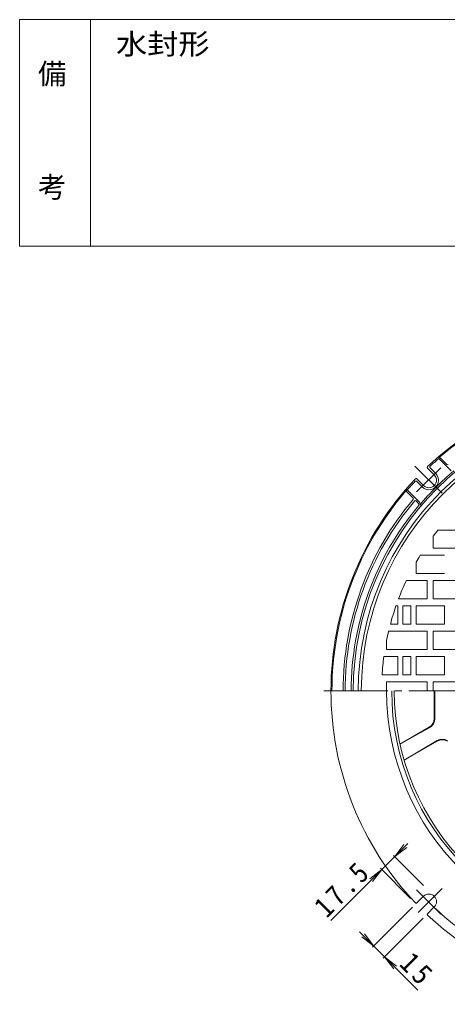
# Model space of a CAD drawing. Units: millimetres, scale not verified. Extents: x -687 to 538, y -934 to 985.
# Drawn here: x -687 to -265, y 17 to 985 of the extents above; entities that cross this region are included whole.
import ezdxf
from ezdxf.enums import TextEntityAlignment as Align

# ---------------------------------------------------------------- set-up
doc = ezdxf.new("R2010")
doc.units = ezdxf.units.MM
doc.header["$LTSCALE"] = 7
doc.linetypes.add('CHAIN2', pattern=[12, 9, -1, 1, -1])
for name, color, linetype, lineweight in [('0-1_躯体', 2, 'Continuous', 18), ('0-2_仕上', 3, 'Continuous', 18), ('0-4_その他', 7, 'Continuous', 18), ('F-0_F-0ﾚｲﾔ', 7, 'Continuous', 18)]:
    doc.layers.add(name, color=color, linetype=linetype, lineweight=lineweight)
doc.layers.add('F-4_F-4ﾚｲﾔ', color=2, linetype='Continuous')
doc.layers.add('F-5_F-5ﾚｲﾔ', color=6, linetype='Continuous')
doc.styles.add('ＭＳ ゴシック', font='')
doc.styles.get('ＭＳ ゴシック').set_extended_font_data('MS Gothic')

msp = doc.modelspace()

# ---------------------------------------------------------------- linework, layer by layer
at = {"layer": '0-1_躯体'}
for p, q in [((-273.457, 551.613), (-272.6, 552.878)), ((-265.449, 545.727), (-272.6, 552.878)), ((-276.425, 536.905), (-282.024, 542.503)), ((-261.278, 539.434), (-273.457, 551.613)), ((-277.84, 535.49), (-284.473, 542.124)), ((-289.861, 523.47), (-295.459, 529.068)), ((-288.446, 524.884), (-295.08, 531.517)), ((-304.569, 520.501), (-305.834, 519.644)), ((-298.683, 512.493), (-305.834, 519.644)), ((-292.39, 508.322), (-304.569, 520.501)), ((-293.654, 507.464), (-295.845, 509.655)), ((-288.446, 119.004), (-295.08, 112.371)), ((-277.84, 108.398), (-284.473, 101.764))]:
    msp.add_line(p, q, dxfattribs=at)
at = {"layer": '0-1_躯体', "linetype": 'CHAIN2'}
for p, q in [((-270.188, 517.232), (-296.909, 543.953)), ((-271.484, 542.552), (-295.43, 518.607)), ((-270.186, 126.657), (-293.906, 102.938)), ((-295.508, 125.36), (-271.296, 101.147))]:
    msp.add_line(p, q, dxfattribs=at)
at = {"layer": '0-1_躯体'}
for centre, radius, start, end in [((-74.9, 321.944), 305, 46.60225, 133.39775), ((-74.9, 321.944), 304, 49.43356, 130.56644), ((-74.9, 321.944), 283, 0, 180), ((-74.9, 321.944), 278, 0, 180), ((-283.766, 542.831), 1, 133.39783, 225), ((-281.317, 543.21), 1, 133.01234, 225), ((-74.9, 321.944), 303.6, 130.84448, 133.01146), ((-264.742, 546.434), 1, 224.99599, 310.21703), ((-74.9, 321.944), 284.585, 130.19615, 139.80382), ((-283.143, 530.187), 9.5, 225, 45.00043), ((-283.143, 530.187), 7.5, 225, 45), ((-74.9, 321.944), 305, 136.69991, 180), ((-74.9, 321.944), 303.6, 136.98854, 139.15552), ((-296.166, 528.361), 1, 45, 136.98766), ((-295.787, 530.81), 1, 45, 136.60217), ((-74.9, 321.944), 304, 139.43353, 180), ((-74.9, 321.944), 293, 139.78018, 180), ((-74.9, 321.944), 291, 139.84627, 180), ((-74.9, 321.944), 285, 140.09746, 180), ((-299.39, 511.786), 1, 319.77931, 45.00401), ((-296.552, 508.948), 1, 45.00401, 139.84766), ((-295.068, 506.049), 2, 320.09738, 45.00201), ((-293.804, 506.908), 2, 319.80331, 45), ((-74.9, 321.944), 305, 180, 223.39774), ((-283.143, 113.701), 7.5, 315, 135), ((-295.787, 113.078), 1, 223.39783, 315), ((-283.766, 101.057), 1, 135, 226.6039), ((-74.9, 321.944), 305, 226.6022, 268.39783)]:
    msp.add_arc(centre, radius, start, end, dxfattribs=at)
at = {"layer": '0-1_躯体', "color": 3}
msp.add_arc((-74.9, 321.944), 250, 179.99994, 359.99994, dxfattribs=at)
at = {"layer": '0-2_仕上'}
for p, q in [((-278.9, 462.944), (-278.9, 474.944)), ((-274.259, 480.943), (-238.9, 480.943)), ((-291.854, 455.944), (-267.9, 455.944)), ((-278.9, 462.944), (-238.9, 462.944)), ((-295.9, 449.16), (-295.9, 437.944)), ((-295.9, 437.944), (-267.9, 437.944)), ((-305.43, 430.944), (-284.9, 430.944)), ((-284.9, 412.944), (-284.9, 430.944)), ((-278.9, 412.944), (-278.9, 430.944)), ((-278.9, 430.944), (-238.9, 430.944)), ((-313.11, 412.944), (-284.9, 412.944)), ((-278.9, 412.944), (-238.9, 412.944)), ((-315.668, 405.944), (-313.9, 405.944)), ((-313.9, 405.944), (-313.9, 387.944)), ((-308.9, 405.944), (-308.9, 387.944)), ((-295.9, 405.944), (-295.9, 387.944)), ((-295.9, 405.944), (-267.9, 405.944)), ((-267.9, 405.944), (-267.9, 387.944)), ((-321.211, 387.944), (-313.9, 387.944)), ((-295.9, 387.944), (-267.9, 387.944)), ((-322.981, 380.943), (-284.9, 380.943)), ((-284.9, 362.944), (-284.9, 380.943)), ((-278.9, 362.944), (-278.9, 380.943)), ((-278.9, 380.943), (-238.9, 380.943)), ((-324.9, 362.944), (-324.9, 372.193)), ((-324.9, 362.944), (-284.9, 362.944)), ((-278.9, 362.944), (-238.9, 362.944)), ((-327.623, 355.944), (-313.9, 355.944)), ((-313.9, 355.944), (-313.9, 337.944)), ((-308.9, 355.944), (-308.9, 337.944)), ((-295.9, 355.944), (-295.9, 337.944)), ((-295.9, 355.944), (-267.9, 355.944)), ((-267.9, 355.944), (-267.9, 337.944)), ((-329.397, 337.944), (-313.9, 337.944)), ((-284.9, 330.944), (-324.9, 330.944)), ((-324.9, 330.944), (-324.9, 321.944)), ((-295.9, 337.944), (-267.9, 337.944)), ((-284.9, 330.944), (-284.9, 321.944)), ((-247.9, 330.944), (-278.9, 330.944)), ((-278.9, 330.944), (-278.9, 321.944)), ((-277.824, 294.765), (-277.824, 321.943)), ((-277.333, 294.481), (-277.333, 321.943)), ((-311.711, 269.427), (-282.824, 286.104)), ((-311.711, 269.427), (-282.333, 285.821)), ((-307.606, 253.496), (-274.9, 272.946)), ((-307.606, 253.496), (-274.9, 272.379))]:
    msp.add_line(p, q, dxfattribs=at)
at = {"layer": '0-2_仕上', "linetype": 'CHAIN2'}
msp.add_line((-386.854, 321.944), (239.893, 321.944), dxfattribs=at)
at = {"layer": '0-2_仕上'}
for points in [[(-308.9, 405.944), (-300.9, 405.944), (-300.9, 387.944), (-308.9, 387.944)], [(-308.9, 355.944), (-300.9, 355.944), (-300.9, 337.944), (-308.9, 337.944)]]:
    msp.add_lwpolyline(points, dxfattribs=at)
for centre, radius, start, end in [((-74.9, 321.944), 275, 0, 180), ((-74.9, 321.944), 255, 141.4257, 143.13011), ((-74.9, 321.944), 255, 148.29874, 150.07356), ((-74.9, 321.944), 255, 154.69414, 159.09238), ((-74.9, 321.944), 255, 160.76692, 164.99973), ((-74.9, 321.944), 255, 166.62215, 168.63521), ((-74.9, 321.944), 255, 172.33775, 176.40262), ((-74.9, 321.944), 245, 179.99992, 359.99992), ((-74.9, 321.944), 242.564, 179.99992, 359.99992), ((-287.824, 294.765), 10, 300.00024, 0), ((-287.333, 294.481), 10, 299.99988, 0), ((-269.9, 264.286), 10, 60.00012, 120.00024), ((-269.9, 263.719), 10, 60.00012, 119.99988)]:
    msp.add_arc(centre, radius, start, end, dxfattribs=at)
at = {"layer": '0-4_その他'}
for p, q in [((-379.909, 95.192), (-303.991, 171.111)), ((-316.968, 158.133), (-307.837, 170.034)), ((-316.968, 158.133), (-305.068, 167.265)), ((-288.446, 129.611), (-318.241, 159.406)), ((-329.696, 145.405), (-341.597, 136.274)), ((-329.696, 145.405), (-338.828, 133.505)), ((-301.174, 116.883), (-330.969, 146.678)), ((-299.332, 108.117), (-338.919, 68.53)), ((-288.726, 97.511), (-328.313, 57.924)), ((-351.702, 83.858), (-294.118, 26.275)), ((-337.647, 69.803), (-349.547, 78.934)), ((-337.647, 69.803), (-346.778, 81.703)), ((-327.04, 59.196), (-315.14, 50.065)), ((-327.04, 59.196), (-317.909, 47.296))]:
    msp.add_line(p, q, dxfattribs=at)
msp.add_arc((-74.9, 321.944), 295, 225.00002, 236.12233, dxfattribs=at)
at = {"layer": 'F-0_F-0ﾚｲﾔ'}
for p, q in [((537.6, 985.367), (-687.4, 985.367)), ((-687.4, 761.367), (-687.4, 985.367)), ((-617.4, 761.367), (-617.4, 985.367)), ((537.6, 761.367), (-687.4, 761.367))]:
    msp.add_line(p, q, dxfattribs=at)

# ---------------------------------------------------------------- texts
at = {"layer": '0-4_その他', "color": 2, "char_height": 20.53, "attachment_point": 7, "style": 'ＭＳ ゴシック'}
for s, insert, rotation in [('\\T1.28;\\W0.9;17.5', (-383.748, 96.445), 45), ('\\T1.27;\\W0.95;15', (-313.744, 50.992), 315)]:
    msp.add_mtext(s, dxfattribs=dict(at, insert=insert, rotation=rotation))
at = {"layer": 'F-4_F-4ﾚｲﾔ', "style": 'ＭＳ ゴシック'}
for s, p in [('備', (-669.253, 915.367)), ('考', (-669.253, 803.367))]:
    msp.add_text(s, height=20.53, dxfattribs=at).set_placement(p, align=Align.BOTTOM_LEFT)
at = {"layer": 'F-5_F-5ﾚｲﾔ', "color": 2, "style": 'ＭＳ ゴシック', "width": 1.1}
msp.add_text('水封形', height=20.53, dxfattribs=at).set_placement((-592.2, 944.843), align=Align.BOTTOM_LEFT)

doc.saveas('drawing.dxf')
